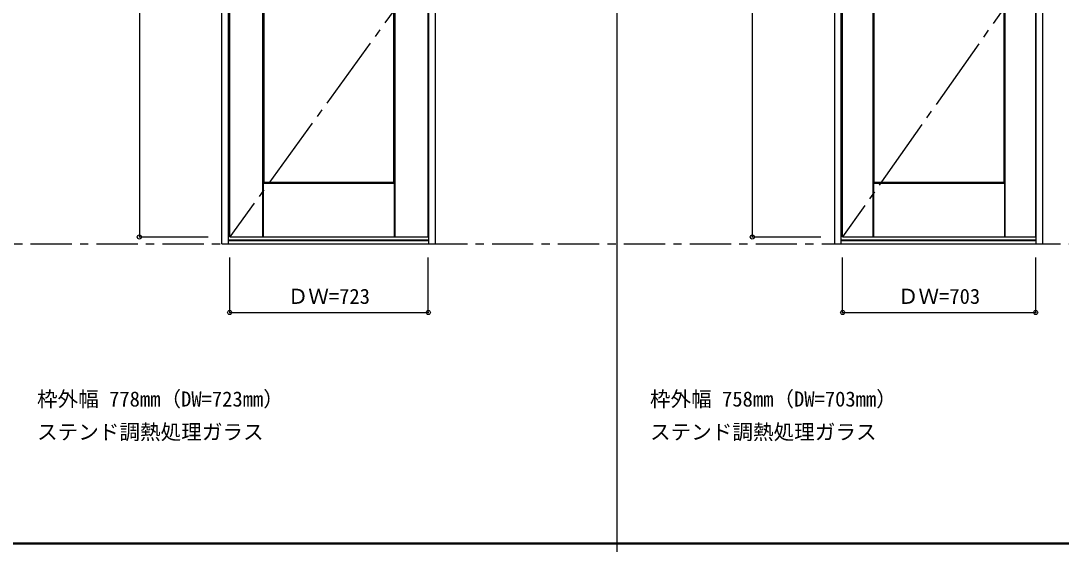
# Model space of a CAD drawing. Units: millimetres, scale not verified. Extents: x -6000 to 5700, y -4307 to 4175.
# Drawn here: x -966 to 2822, y 186 to 2091 of the extents above; entities that cross this region are included whole.
import ezdxf
from ezdxf.enums import TextEntityAlignment as Align

# ---------------------------------------------------------------- set-up
doc = ezdxf.new("R2010")
doc.units = ezdxf.units.MM
doc.header["$LTSCALE"] = 30
doc.header["$PDMODE"] = 32
doc.header["$PDSIZE"] = 15
doc.linetypes.add('CHAIN1', pattern=[8, 5, -1, 1, -1])
doc.linetypes.add('CHAIN2', pattern=[12, 9, -1, 1, -1])
for name, color, linetype in [('0-1_通り芯', 4, 'CHAIN1'), ('0-2_扉', 3, 'Continuous'), ('0-3_仕上げ', 7, 'Continuous'), ('0-4_枠', 3, 'Continuous'), ('0-7', 7, 'CHAIN2'), ('0-A_文字', 7, 'Continuous'), ('0-B_寸法', 7, 'Continuous'), ('F-1_枠', 6, 'Continuous')]:
    doc.layers.add(name, color=color, linetype=linetype)
doc.styles.add('ＭＳ ゴシック', font='')
doc.styles.get('ＭＳ ゴシック').set_extended_font_data('MS Gothic')

msp = doc.modelspace()

# ---------------------------------------------------------------- linework, layer by layer
at = {"layer": '0-1_通り芯', "color": 7}
msp.add_line((-5490, 1279.25), (3436.4, 1279.25), dxfattribs=at)
at = {"layer": '0-2_扉'}
for p, q in [((517.8, 1304.25), (517.8, 3299.25)), ((2026.4, 1304.25), (2026.4, 3299.25)), ((2729.4, 1304.25), (2729.4, 3299.25)), ((-205.2, 1304.25), (517.8, 1304.25)), ((2026.4, 1304.25), (2729.4, 1304.25))]:
    msp.add_line(p, q, dxfattribs=at)
msp.add_lwpolyline([(-205.2, 1304.25), (-205.2, 3299.25), (517.8, 3299.25)], dxfattribs=at)
at = {"layer": '0-3_仕上げ'}
for p, q in [((396.8, 1304.25), (396.8, 3299.25)), ((2618.4, 1304.25), (2618.4, 3299.25)), ((-84.2, 1304.25), (-84.2, 2250.25)), ((2137.4, 1304.25), (2137.4, 2250.25)), ((-83.2, 1501.25), (-80.2, 1504.25)), ((-83.2, 1304.25), (-83.2, 1501.25)), ((-82.2, 1304.25), (-82.2, 1500.25)), ((394.8, 1304.25), (394.8, 1500.25)), ((395.8, 1304.25), (395.8, 1501.25)), ((2138.4, 1501.25), (2141.4, 1504.25)), ((2138.4, 1304.25), (2138.4, 1501.25)), ((2139.4, 1304.25), (2139.4, 1500.25)), ((2616.4, 1304.25), (2616.4, 1500.25)), ((2617.4, 1304.25), (2617.4, 1501.25))]:
    msp.add_line(p, q, dxfattribs=at)
at = {"layer": '0-3_仕上げ', "color": 3}
for p, q in [((-80.2, 1504.25), (-80.2, 2250.25)), ((2141.4, 1504.25), (2141.4, 2250.25))]:
    msp.add_line(p, q, dxfattribs=at)
for points in [[(-80.2, 1504.25), (392.8, 1504.25), (392.8, 2679.25)], [(2141.4, 1504.25), (2614.4, 1504.25), (2614.4, 2679.25)]]:
    msp.add_lwpolyline(points, dxfattribs=at)
at = {"layer": '0-3_仕上げ'}
for points in [[(-83.2, 1501.25), (-82.2, 1500.25), (394.8, 1500.25)], [(392.8, 1504.25), (395.8, 1501.25), (394.8, 1500.25)], [(2138.4, 1501.25), (2139.4, 1500.25), (2616.4, 1500.25)], [(2614.4, 1504.25), (2617.4, 1501.25), (2616.4, 1500.25)]]:
    msp.add_lwpolyline(points, dxfattribs=at)
at = {"layer": '0-4_枠'}
for p, q in [((543.8, 1279.25), (543.8, 3691.25)), ((1997.4, 1279.25), (1997.4, 3691.25)), ((2755.4, 1279.25), (2755.4, 3691.25)), ((519.8, 1279.25), (519.8, 3667.25)), ((2021.4, 1279.25), (2021.4, 3667.25)), ((2731.4, 1279.25), (2731.4, 3667.25)), ((-210.2, 1294.25), (519.8, 1294.25)), ((-210.2, 1291.25), (519.8, 1291.25)), ((2021.4, 1294.25), (2731.4, 1294.25)), ((2021.4, 1291.25), (2731.4, 1291.25)), ((-234.2, 1279.25), (543.8, 1279.25)), ((1997.4, 1279.25), (2755.4, 1279.25))]:
    msp.add_line(p, q, dxfattribs=at)
for points in [[(-234.2, 1279.25), (-234.2, 3691.25), (543.8, 3691.25)], [(-210.2, 1279.25), (-210.2, 3667.25), (519.8, 3667.25)]]:
    msp.add_lwpolyline(points, dxfattribs=at)
at = {"layer": '0-7'}
for p, q in [((517.8, 2301.75), (-205.2, 1304.25)), ((2729.4, 2301.75), (2026.4, 1304.25))]:
    msp.add_line(p, q, dxfattribs=at)
at = {"layer": '0-B_寸法', "color": 4}
for p, q in [((-534.2, 3299.25), (-534.2, 1304.25)), ((1697.4, 3299.25), (1697.4, 1304.25)), ((-534.2, 1304.25), (-284.2, 1304.25)), ((1697.4, 1304.25), (1947.4, 1304.25)), ((-205.2, 1029.25), (-205.2, 1229.25)), ((517.8, 1029.25), (517.8, 1229.25)), ((2026.4, 1029.25), (2026.4, 1229.25)), ((2729.4, 1029.25), (2729.4, 1229.25)), ((-205.2, 1029.25), (517.8, 1029.25)), ((2026.4, 1029.25), (2729.4, 1029.25))]:
    msp.add_line(p, q, dxfattribs=at)
at = {"layer": '0-B_寸法'}
for p in [(-534.2, 1304.25), (1697.4, 1304.25), (-205.2, 1029.25), (517.8, 1029.25), (2026.4, 1029.25), (2729.4, 1029.25)]:
    msp.add_point(p, dxfattribs=at)
at = {"layer": 'F-1_枠'}
for p, q in [((1204.8, 4175), (1204.8, -3790)), ((-6000, 190.5), (5700, 190.5)), ((-6000, 187.5), (5700, 187.5))]:
    msp.add_line(p, q, dxfattribs=at)

# ---------------------------------------------------------------- texts
at = {"layer": '0-A_文字', "style": 'ＭＳ ゴシック'}
for s, p in [('枠外幅 778mm（DW=723mm）', (-906.8, 670.5)), ('枠外幅 758mm（DW=703mm）', (1324.8, 670.5)), ('ステンド調熱処理ガラス', (-906.8, 550.5)), ('ステンド調熱処理ガラス', (1324.8, 550.5))]:
    msp.add_text(s, height=54.99, dxfattribs=at).set_placement(p, align=Align.BOTTOM_LEFT)
at = {"layer": '0-B_寸法', "style": 'ＭＳ ゴシック'}
for s, p in [('ＤＷ=723', (5.8, 1044.25)), ('ＤＷ=703', (2227.4, 1044.25))]:
    msp.add_text(s, height=54.99, dxfattribs=at).set_placement(p, align=Align.BOTTOM_LEFT)

doc.saveas('drawing.dxf')
